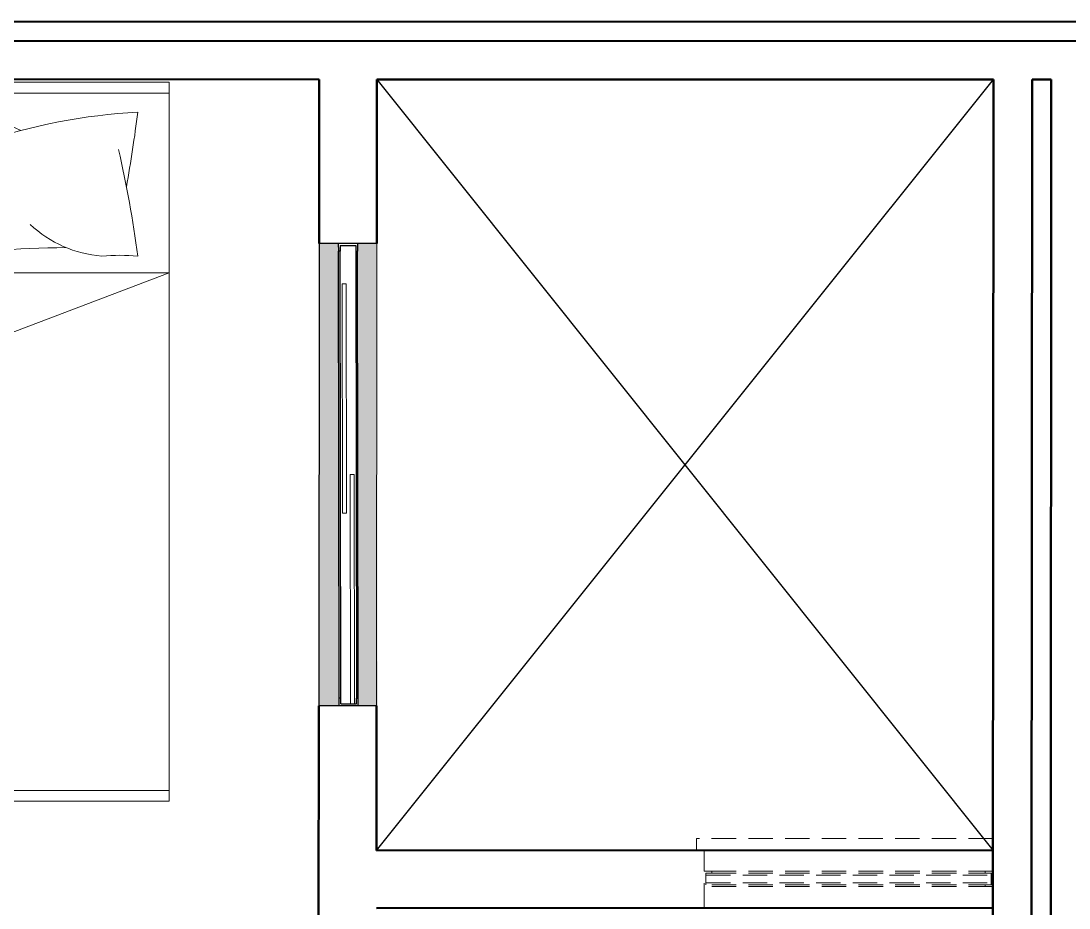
# Model space of a CAD drawing. Header units: centimetres. Extents: x -48696 to 156237, y -5617 to 29024.
# Drawn here: x -13364.7 to -13092.6, y 15053.1 to 15283.4 of the extents above; entities that cross this region are included whole.
import ezdxf

# ---------------------------------------------------------------- set-up
doc = ezdxf.new("R2010")
doc.units = ezdxf.units.CM
doc.linetypes.add('HIDDEN', pattern=[9.525, 6.35, -3.175])
for name, color, linetype, lineweight in [('Hachura', 1, 'Continuous', 9), ('Moveis', 1, 'Continuous', 9), ('Parede Baixa', 5, 'Continuous', 50), ('Pisos Externos', 15, 'Continuous', 9), ('Portas - Janelas', 2, 'Continuous', 20), ('Projeção Viga', 1, 'HIDDEN', 9)]:
    doc.layers.add(name, color=color, linetype=linetype, lineweight=lineweight)
for name, color, linetype in [('Hachuria - Moveis', 1, 'Continuous'), ('Piso', 55, 'Continuous'), ('PN010', 1, 'Continuous')]:
    doc.layers.add(name, color=color, linetype=linetype)

# ---------------------------------------------------------------- blocks, each defined once
blk = doc.blocks.new('CAMA')
at = {"layer": 'Moveis'}
for p, q in [((-2487.43, 2453.89), (-2487.43, 2313.89)), ((-2287.43, 2453.89), (-2487.43, 2453.89)), ((-2484.43, 2453.89), (-2484.43, 2313.89)), ((-2340.43, 2313.89), (-2393.66, 2453.89)), ((-2340.43, 2313.89), (-2340.43, 2453.89)), ((-2290.43, 2313.89), (-2290.43, 2453.89)), ((-2287.43, 2313.89), (-2287.43, 2453.89)), ((-2487.43, 2313.89), (-2287.43, 2313.89))]:
    blk.add_line(p, q, dxfattribs=at)
for centre, radius, start, end in [((-2331.88, 2398.32), 50.46, 68.2853, 93.747), ((-2821.37, 2399.35), 488.68, 1.0964, 5.7926), ((-2299.39, 2421.99), 27.01, 81.0312, 131.4131), ((-2344.57, 2443.59), 49.65, 333.2123, 5.8776), ((-2450.92, 2381.08), 155.92, 2.7909, 19.1403), ((-2302.48, 2396.13), 32.8, 136.7518, 175.557), ((-2391.08, 2393.67), 56.12, 354.8889, 5.1111), ((-2381.31, 2729.56), 344, 277.7073, 282.7264), ((-2244.56, 2787.47), 402, 259.7822, 262.7656), ((-2332.49, 2332.23), 50.46, 68.2853, 93.747), ((-2821.98, 2333.27), 488.68, 1.0964, 5.7926), ((-2300, 2355.91), 27.01, 81.0312, 131.4131), ((-2345.18, 2377.5), 49.65, 333.2123, 5.8776), ((-2451.53, 2315), 155.92, 2.7909, 19.1403), ((-2303.09, 2330.05), 32.8, 136.7518, 175.557), ((-2391.69, 2327.59), 56.12, 354.8889, 5.1111), ((-2381.92, 2663.48), 344, 277.7073, 282.7264), ((-2245.17, 2721.39), 402, 259.7822, 262.7656)]:
    blk.add_arc(centre, radius, start, end, dxfattribs=at)

msp = doc.modelspace()

# ---------------------------------------------------------------- hatches: boundary and pattern name
at = {"layer": 'Pisos Externos'}
h = msp.add_hatch(dxfattribs=at)
h.set_pattern_fill('AR-SAND', color=256, scale=0.05, angle=225.0885755)
h.set_pattern_definition([(262.5885755, (-6409.874, -48954.2371), (1.78949214, -1.67100301), [0, -1.9304, 0, -2.159, 0, -2.06375]), (232.5885755, (-6409.874, -48954.237), (0.95142842, -4.12219834), [0, -1.0414, 0, -1.7399, 0, -0.66675]), (192.5885755, (-6408.7712, -48953.1308), (-2.78716461, -2.80597368), [0, -0.635, 0, -2.286, 0, -2.9845]), (182.5885755, (-6408.7712, -48953.131), (-1.90601143, -3.49070464), [0, -0.3175, 0, -1.4986, 0, -1.7145])])
h.paths.add_polyline_path([(-13287.27761, 15225.56394), (-13287.09209, 15105.56408), (-13282.0921, 15105.57181), (-13282.09519, 15107.57181), (-13282.27452, 15223.57167), (-13282.27761, 15225.57167)])
h.paths.add_polyline_path([(-13277.27762, 15225.5794), (-13277.27453, 15223.5794), (-13277.0952, 15107.57954), (-13277.09211, 15105.57954), (-13272.09211, 15105.58727), (-13272.27762, 15225.58713)])

# ---------------------------------------------------------------- linework, layer by layer
at = {"color": 5}
for p, q in [((-13272.27762, 15225.58713), (-13287.27762, 15225.59588)), ((-13272.34761, 15105.58715), (-13287.34761, 15105.5959))]:
    msp.add_line(p, q, dxfattribs=at)
at = {"layer": 'Hachura'}
for points in [[(-13280.26138, 15215.07477), (-13280.1694, 15155.57484), (-13281.1694, 15155.5733), (-13281.26138, 15215.07323), (-13280.26138, 15215.07477)], [(-13279.09288, 15106.07645), (-13279.18486, 15165.57638), (-13278.18486, 15165.57792)], [(-13278.18486, 15165.57792), (-13278.09288, 15106.078)]]:
    msp.add_lwpolyline(points, dxfattribs=at)
at = {"layer": 'Hachuria - Moveis'}
for p, q in [((-13282.27761, 15225.57167), (-13282.27452, 15223.57167)), ((-13281.77452, 15223.57244), (-13282.27452, 15223.57167)), ((-13281.77684, 15225.07244), (-13277.77685, 15225.07863)), ((-13281.77684, 15225.07244), (-13281.77452, 15223.57244)), ((-13277.77685, 15225.07863), (-13277.77453, 15223.57863)), ((-13277.77453, 15223.57863), (-13277.27453, 15223.5794)), ((-13277.27762, 15225.5794), (-13277.27453, 15223.5794)), ((-13281.59519, 15107.57258), (-13282.09519, 15107.57181)), ((-13282.0921, 15105.57181), (-13282.09519, 15107.57181)), ((-13281.59287, 15106.07258), (-13281.59519, 15107.57258)), ((-13277.5952, 15107.57877), (-13277.0952, 15107.57954)), ((-13277.59288, 15106.07877), (-13277.5952, 15107.57877)), ((-13277.09211, 15105.57954), (-13277.0952, 15107.57954)), ((-13281.59287, 15106.07258), (-13277.59288, 15106.07877))]:
    msp.add_line(p, q, dxfattribs=at)
at = {"layer": 'Parede Baixa'}
for p, q in [((-13879.32762, 15283.35184), (-12661.28497, 15282.99764)), ((-13879.32762, 15278.35183), (-12656.58768, 15277.99628)), ((-13575.80892, 15268.26542), (-13287.25278, 15268.18152)), ((-13287.27762, 15225.59588), (-13287.25278, 15268.18152)), ((-13272.27762, 15225.58713), (-13272.25278, 15268.17715)), ((-13272.25278, 15268.17715), (-13112.22362, 15268.13062)), ((-13112.49497, 14802.90382), (-13112.22362, 15268.13062)), ((-13102.78914, 14298.52509), (-13102.22362, 15268.12771)), ((-13102.22362, 15268.12771), (-13097.22362, 15268.12626)), ((-13097.78914, 14298.52612), (-13097.22362, 15268.12626)), ((-13287.45352, 14924.0136), (-13287.34761, 15105.5959)), ((-13272.36954, 15067.99713), (-13272.34761, 15105.58715)), ((-13272.39039, 15067.99711), (-13112.34027, 15068.12624)), ((-13272.37829, 15052.99711), (-13112.34902, 15053.12623))]:
    msp.add_line(p, q, dxfattribs=at)
at = {"layer": 'Piso'}
for p, q in [((-13272.36954, 15067.99713), (-13112.22362, 15268.13062)), ((-13272.25278, 15268.17715), (-13112.34902, 15068.12623)), ((-13282.09519, 15107.57181), (-13282.27452, 15223.57167)), ((-13281.59519, 15107.57258), (-13281.77452, 15223.57244)), ((-13277.77453, 15223.57863), (-13277.5952, 15107.57877)), ((-13277.0952, 15107.57954), (-13277.27453, 15223.5794))]:
    msp.add_line(p, q, dxfattribs=at)
at = {"layer": 'PN010'}
msp.add_line((-13287.27762, 15225.59588), (-13287.34761, 15105.5959), dxfattribs=at)
at = {"layer": 'Portas - Janelas'}
msp.add_line((-13272.27762, 15225.58713), (-13272.34761, 15105.58715), dxfattribs=at)
at = {"layer": 'Projeção Viga'}
for p, q in [((-13112.34902, 15071.12623), (-13189.34902, 15071.12623)), ((-13189.34902, 15068.12623), (-13189.34902, 15071.12623)), ((-13187.34902, 15053.12623), (-13187.34902, 15068.12623)), ((-13112.34902, 15053.12623), (-13112.34902, 15068.12623)), ((-13187.34902, 15062.62623), (-13185.34902, 15062.62623)), ((-13186.84902, 15059.12623), (-13186.84902, 15062.12623)), ((-13186.84902, 15062.12623), (-13185.34902, 15062.12623)), ((-13186.84902, 15061.62623), (-13112.84902, 15061.62623)), ((-13185.34902, 15062.12623), (-13185.34902, 15062.62623)), ((-13185.34902, 15062.62623), (-13114.34902, 15062.62623)), ((-13185.34902, 15062.12623), (-13114.34902, 15062.12623)), ((-13112.34902, 15062.62623), (-13114.34902, 15062.62623)), ((-13114.34902, 15062.12623), (-13114.34902, 15062.62623)), ((-13112.84902, 15062.12623), (-13114.34902, 15062.12623)), ((-13112.84902, 15059.12623), (-13112.84902, 15062.12623)), ((-13186.84902, 15059.62623), (-13112.84902, 15059.62623)), ((-13185.34902, 15059.12623), (-13114.34902, 15059.12623)), ((-13185.34902, 15058.62623), (-13114.34902, 15058.62623)), ((-13112.84902, 15059.12623), (-13114.34902, 15059.12623)), ((-13114.34902, 15059.12623), (-13114.34902, 15058.62623)), ((-13112.34902, 15058.62623), (-13114.34902, 15058.62623))]:
    msp.add_line(p, q, dxfattribs=at)

# ---------------------------------------------------------------- block references
at = {"layer": 'Moveis', "xscale": 0.9333333333333332, "yscale": 0.9333333333333332, "zscale": 0.9333333333333332, "rotation": 89.99999999999999}
msp.add_blockref('CAMA', (-11166.57156, 17402.37728), dxfattribs=at)

doc.saveas('drawing.dxf')
